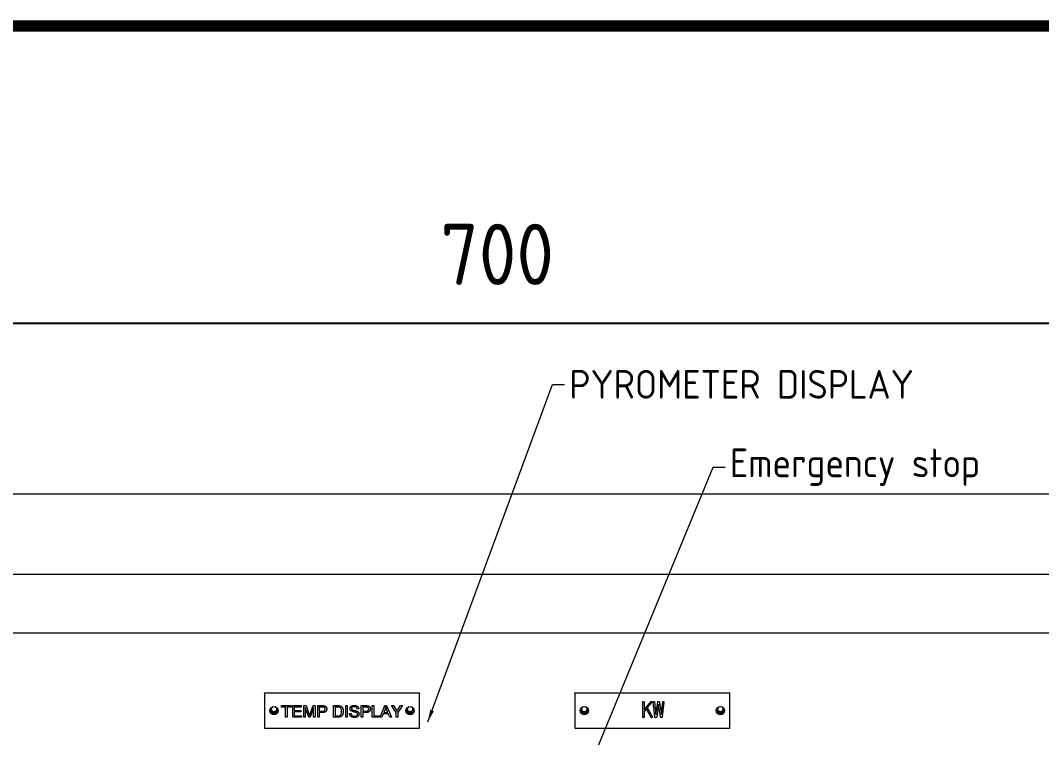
# Model space of a CAD drawing. Header units: millimetres. Extents: x 4969 to 37601, y -771 to 6478.
# Drawn here: x 28334.7 to 28762.6, y 1706.5 to 2006.9 of the extents above; entities that cross this region are included whole.
import ezdxf
from ezdxf.enums import TextEntityAlignment as Align

# ---------------------------------------------------------------- set-up
doc = ezdxf.new("R2010")
doc.units = ezdxf.units.MM
doc.header["$LTSCALE"] = 7
doc.header["$MEASUREMENT"] = 0
doc.layers.get('0').update_dxf_attribs({"linetype": 'CONTINUOUS'})
doc.layers.get('Defpoints').update_dxf_attribs({"linetype": 'CONTINUOUS'})
doc.layers.add('FORMAT-1', color=7, linetype='CONTINUOUS')
doc.layers.add('REMOTE BOX ASSY(OP)$0$가시적인 것(ISO)', color=3, linetype='CONTINUOUS', lineweight=5)
doc.layers.add('REMOTE_CONTROLBOX$0$기호(ISO)', color=5, linetype='CONTINUOUS', lineweight=5)
doc.styles.add('HAN', font='')
doc.styles.add('REMOTE_CONTROLBOX$0$치수 텍스트_PSTEK_POSCO', font='isocp.shx')
doc.styles.get("Standard").update_dxf_attribs({"font": 'ISOCP'})
doc.styles.get('HAN').set_extended_font_data('GulimChe')
doc.dimstyles.new('PS-8', dxfattribs={"dimscale": 8, "dimtxt": 3.2, "dimasz": 2.5, "dimexe": 2, "dimexo": 2.5, "dimgap": 2, "dimtad": 1, "dimtoh": 1, "dimrnd": 0.05, "dimzin": 12, "dimdsep": 46, "dimtxsty": 'Standard', "dimcen": 0, "dimclrt": 2, "dimazin": 3, "dimtfac": 1, "dimtofl": 0, "dimtmove": 0, "dimatfit": 3, "dimfxl": 0, "dimtolj": 1, "dimtzin": 0, "dimarcsym": 0})
doc.dimstyles.new('REMOTE_CONTROLBOX$0$치수_PSTEK_POSCO$7', dxfattribs={"dimscale": 2, "dimtxt": 6, "dimasz": 2.5, "dimexe": 2, "dimexo": 2.5, "dimgap": 1, "dimtad": 1, "dimrnd": 1e-08, "dimdsep": 46, "dimtxsty": 'REMOTE_CONTROLBOX$0$치수 텍스트_PSTEK_POSCO', "dimcen": 0.09, "dimdle": 10, "dimclrd": 7, "dimclre": 7, "dimclrt": 2, "dimadec": 1, "dimazin": 2, "dimtfac": 1, "dimtmove": 0, "dimatfit": 3, "dimfxl": 0, "dimtolj": 1, "dimlwd": -1, "dimlwe": -1, "dimarcsym": 0})

# ---------------------------------------------------------------- blocks, each defined once
blk = doc.blocks.new('format-2')
at = {"layer": 'FORMAT-1', "color": 7, "const_width": 0.7}
blk.add_lwpolyline([(18, 6), (18, 416), (603, 416), (603, 6)], close=True, dxfattribs=at)
at = {"style": 'HAN'}
for tag, height, p in [('MODEL-NAME', 3, (574.595, 32.525)), ('SCALE', 2.7, (509.308, 27.294)), ('PART-NAME', 3, (574.595, 27.294)), ('PART-NO', 3, (574.595, 22.014)), ('DRA-BY', 3, (449.22, 20.442)), ('CH-BY', 3, (465.709, 20.442)), ('APP-BY', 3, (482.197, 20.442)), ('관련업체명', 3, (524.095, 10.292)), ('DRA-DATE', 2.5, (449.22, 8.475)), ('CH-DATE', 2.5, (465.709, 8.475)), ('APP-DATE', 2.5, (482.197, 8.475))]:
    blk.add_attdef(tag, text='', height=height, dxfattribs=at).set_placement(p, align=Align.MIDDLE_CENTER)
blk = doc.blocks.new('*D197')
at = {"color": 0, "lineweight": -2}
for p, q in [((28184.49, 1809.03), (28184.49, 1896.1)), ((28884.49, 1809.03), (28884.49, 1896.1)), ((28204.49, 1880.1), (28864.49, 1880.1))]:
    blk.add_line(p, q, dxfattribs=at)
at = {"color": 0}
for points in [[(28204.49, 1883.43), (28204.49, 1876.76), (28184.49, 1880.1)], [(28864.49, 1883.43), (28864.49, 1876.76), (28884.49, 1880.1)]]:
    blk.add_solid(points, dxfattribs=at)
at = {"layer": 'Defpoints', "color": 0}
for p in [(28884.49, 1880.1), (28184.49, 1789.03), (28884.49, 1789.03)]:
    blk.add_point(p, dxfattribs=at)
at = {"color": 2, "insert": (28534.49, 1908.9), "char_height": 25.6, "attachment_point": 5}
blk.add_mtext('\\A1;700', dxfattribs=at)

msp = doc.modelspace()

# ---------------------------------------------------------------- linework, layer by layer
at = {"layer": 'REMOTE BOX ASSY(OP)$0$가시적인 것(ISO)'}
for p, q in [((28884.492, 1808.504, -0.01), (28184.492, 1808.504, -0.01)), ((28884.492, 1774.822, -0.01), (28184.492, 1774.822, -0.01)), ((28209.492, 1750.369, -0.01), (28859.492, 1750.369, -0.01)), ((28436.992, 1725.279, -0.01), (28501.992, 1725.279, -0.01)), ((28436.992, 1725.071, -0.01), (28436.992, 1725.279, -0.01)), ((28501.992, 1725.071, -0.01), (28436.992, 1725.071, -0.01)), ((28436.992, 1725.071, -0.01), (28436.992, 1710.399, -0.01)), ((28501.992, 1725.071, -0.01), (28501.992, 1725.279, -0.01)), ((28501.992, 1710.399, -0.01), (28501.992, 1725.071, -0.01)), ((28566.992, 1725.279, -0.01), (28631.992, 1725.279, -0.01)), ((28566.992, 1725.071, -0.01), (28566.992, 1725.279, -0.01)), ((28631.992, 1725.071, -0.01), (28566.992, 1725.071, -0.01)), ((28566.992, 1725.071, -0.01), (28566.992, 1710.399, -0.01)), ((28631.992, 1725.071, -0.01), (28631.992, 1725.279, -0.01)), ((28631.992, 1710.399, -0.01), (28631.992, 1725.071, -0.01)), ((28444.156, 1719.853, -0.01), (28448.119, 1719.853, -0.01)), ((28444.156, 1719.276, -0.01), (28444.156, 1719.853, -0.01)), ((28448.119, 1719.853, -0.01), (28448.119, 1719.276, -0.01)), ((28448.813, 1719.853, -0.01), (28452.433, 1719.853, -0.01)), ((28448.813, 1714.963, -0.01), (28448.813, 1719.853, -0.01)), ((28452.433, 1719.853, -0.01), (28452.433, 1719.276, -0.01)), ((28453.439, 1719.853, -0.01), (28454.434, 1719.853, -0.01)), ((28453.439, 1714.963, -0.01), (28453.439, 1719.853, -0.01)), ((28454.434, 1719.853, -0.01), (28455.619, 1716.39, -0.01)), ((28456.126, 1716.45, -0.01), (28457.326, 1719.853, -0.01)), ((28457.326, 1719.853, -0.01), (28458.214, 1719.853, -0.01)), ((28458.214, 1719.853, -0.01), (28458.214, 1714.963, -0.01)), ((28459.278, 1719.853, -0.01), (28461.164, 1719.853, -0.01)), ((28459.278, 1714.963, -0.01), (28459.278, 1719.853, -0.01)), ((28465.878, 1719.853, -0.01), (28467.601, 1719.853, -0.01)), ((28465.878, 1714.963, -0.01), (28465.878, 1719.853, -0.01)), ((28471.038, 1719.853, -0.01), (28471.701, 1719.853, -0.01)), ((28471.038, 1714.963, -0.01), (28471.038, 1719.853, -0.01)), ((28471.701, 1719.853, -0.01), (28471.701, 1714.963, -0.01)), ((28477.525, 1719.853, -0.01), (28479.411, 1719.853, -0.01)), ((28477.525, 1714.963, -0.01), (28477.525, 1719.853, -0.01)), ((28482.159, 1719.853, -0.01), (28482.822, 1719.853, -0.01)), ((28482.159, 1714.963, -0.01), (28482.159, 1719.853, -0.01)), ((28482.822, 1719.853, -0.01), (28482.822, 1715.54, -0.01)), ((28485.524, 1714.963, -0.01), (28487.444, 1719.853, -0.01)), ((28487.444, 1719.853, -0.01), (28488.161, 1719.853, -0.01)), ((28488.161, 1719.853, -0.01), (28490.204, 1714.963, -0.01)), ((28490.211, 1719.853, -0.01), (28491.015, 1719.853, -0.01)), ((28492.14, 1717.035, -0.01), (28490.211, 1719.853, -0.01)), ((28492.14, 1717.037, -0.01), (28490.213, 1719.853, -0.01)), ((28491.015, 1719.853, -0.01), (28492.002, 1718.377, -0.01)), ((28494.8, 1719.853, -0.01), (28492.803, 1717.035, -0.01)), ((28494.798, 1719.853, -0.01), (28492.803, 1717.037, -0.01)), ((28493.058, 1718.415, -0.01), (28494.03, 1719.853, -0.01)), ((28494.03, 1719.853, -0.01), (28494.8, 1719.853, -0.01)), ((28595.459, 1715.131, -0.01), (28595.459, 1721.375, -0.01)), ((28596.021, 1718.129, -0.01), (28598.805, 1721.508, -0.01)), ((28596.021, 1721.375, -0.01), (28596.021, 1718.129, -0.01)), ((28599.186, 1721.226, -0.01), (28597.372, 1719, -0.01)), ((28599.186, 1721.224, -0.01), (28597.372, 1718.998, -0.01)), ((28599.186, 1721.224, -0.01), (28599.186, 1721.226, -0.01)), ((28599.857, 1721.286, -0.01), (28599.857, 1721.289, -0.01)), ((28600.573, 1715.107, -0.01), (28599.857, 1721.289, -0.01)), ((28600.573, 1715.105, -0.01), (28599.857, 1721.286, -0.01)), ((28600.392, 1721.393, -0.01), (28600.954, 1716.125, -0.01)), ((28600.954, 1716.125, -0.01), (28601.752, 1721.34, -0.01)), ((28602.115, 1720.499, -0.01), (28601.298, 1715.107, -0.01)), ((28602.115, 1720.497, -0.01), (28601.298, 1715.105, -0.01)), ((28602.115, 1720.497, -0.01), (28602.115, 1720.499, -0.01)), ((28602.922, 1715.124, -0.01), (28602.115, 1720.499, -0.01)), ((28602.922, 1715.122, -0.01), (28602.115, 1720.497, -0.01)), ((28602.477, 1721.34, -0.01), (28603.266, 1716.125, -0.01)), ((28603.266, 1716.125, -0.01), (28603.819, 1721.357, -0.01)), ((28604.363, 1721.324, -0.01), (28603.647, 1715.124, -0.01)), ((28604.363, 1721.322, -0.01), (28603.647, 1715.122, -0.01)), ((28604.363, 1721.322, -0.01), (28604.363, 1721.324, -0.01)), ((28445.802, 1719.278, -0.01), (28444.156, 1719.278, -0.01)), ((28445.802, 1719.276, -0.01), (28444.156, 1719.276, -0.01)), ((28445.802, 1719.276, -0.01), (28445.802, 1719.278, -0.01)), ((28445.802, 1714.963, -0.01), (28445.802, 1719.276, -0.01)), ((28446.465, 1719.276, -0.01), (28446.465, 1719.278, -0.01)), ((28448.119, 1719.278, -0.01), (28446.465, 1719.278, -0.01)), ((28446.465, 1719.276, -0.01), (28446.465, 1714.963, -0.01)), ((28448.119, 1719.276, -0.01), (28446.465, 1719.276, -0.01)), ((28449.476, 1719.276, -0.01), (28449.476, 1719.278, -0.01)), ((28452.433, 1719.278, -0.01), (28449.476, 1719.278, -0.01)), ((28449.476, 1719.276, -0.01), (28449.476, 1717.781, -0.01)), ((28452.433, 1719.276, -0.01), (28449.476, 1719.276, -0.01)), ((28449.476, 1717.781, -0.01), (28452.246, 1717.781, -0.01)), ((28449.476, 1717.203, -0.01), (28449.476, 1717.205, -0.01)), ((28452.246, 1717.205, -0.01), (28449.476, 1717.205, -0.01)), ((28449.476, 1717.203, -0.01), (28449.476, 1715.54, -0.01)), ((28452.246, 1717.203, -0.01), (28449.476, 1717.203, -0.01)), ((28449.476, 1715.54, -0.01), (28452.547, 1715.54, -0.01)), ((28452.246, 1717.781, -0.01), (28452.246, 1717.203, -0.01)), ((28452.547, 1715.54, -0.01), (28452.547, 1714.963, -0.01)), ((28454.076, 1719.127, -0.01), (28454.076, 1719.129, -0.01)), ((28455.524, 1714.965, -0.01), (28454.076, 1719.129, -0.01)), ((28454.076, 1719.127, -0.01), (28454.076, 1714.963, -0.01)), ((28455.524, 1714.963, -0.01), (28454.076, 1719.127, -0.01)), ((28457.578, 1719.058, -0.01), (28456.118, 1714.965, -0.01)), ((28457.578, 1719.056, -0.01), (28456.118, 1714.963, -0.01)), ((28457.578, 1719.056, -0.01), (28457.578, 1719.058, -0.01)), ((28457.578, 1714.963, -0.01), (28457.578, 1719.056, -0.01)), ((28461.221, 1719.278, -0.01), (28459.941, 1719.278, -0.01)), ((28459.941, 1719.276, -0.01), (28459.941, 1719.278, -0.01)), ((28461.221, 1719.276, -0.01), (28459.941, 1719.276, -0.01)), ((28459.941, 1719.276, -0.01), (28459.941, 1717.527, -0.01)), ((28459.941, 1717.527, -0.01), (28461.233, 1717.527, -0.01)), ((28459.941, 1716.95, -0.01), (28459.941, 1716.952, -0.01)), ((28461.225, 1716.952, -0.01), (28459.941, 1716.952, -0.01)), ((28459.941, 1716.95, -0.01), (28459.941, 1714.963, -0.01)), ((28461.225, 1716.95, -0.01), (28459.941, 1716.95, -0.01)), ((28462.414, 1718.418, -0.01), (28462.414, 1718.42, -0.01)), ((28467.593, 1719.278, -0.01), (28466.541, 1719.278, -0.01)), ((28466.541, 1719.276, -0.01), (28466.541, 1719.278, -0.01)), ((28467.593, 1719.276, -0.01), (28466.541, 1719.276, -0.01)), ((28466.541, 1719.276, -0.01), (28466.541, 1715.54, -0.01)), ((28466.541, 1715.54, -0.01), (28467.608, 1715.54, -0.01)), ((28469.331, 1717.445, -0.01), (28469.331, 1717.447, -0.01)), ((28472.639, 1716.536, -0.01), (28473.264, 1716.588, -0.01)), ((28473.462, 1718.634, -0.01), (28473.462, 1718.637, -0.01)), ((28475.398, 1716.979, -0.01), (28475.398, 1716.981, -0.01)), ((28476.473, 1718.48, -0.01), (28475.84, 1718.432, -0.01)), ((28476.473, 1718.478, -0.01), (28475.84, 1718.429, -0.01)), ((28475.84, 1718.429, -0.01), (28475.84, 1718.432, -0.01)), ((28475.985, 1716.29, -0.01), (28475.985, 1716.292, -0.01)), ((28479.468, 1719.278, -0.01), (28478.188, 1719.278, -0.01)), ((28478.188, 1719.276, -0.01), (28478.188, 1719.278, -0.01)), ((28479.468, 1719.276, -0.01), (28478.188, 1719.276, -0.01)), ((28478.188, 1719.276, -0.01), (28478.188, 1717.527, -0.01)), ((28478.188, 1717.527, -0.01), (28479.48, 1717.527, -0.01)), ((28478.188, 1716.95, -0.01), (28478.188, 1716.952, -0.01)), ((28479.472, 1716.952, -0.01), (28478.188, 1716.952, -0.01)), ((28478.188, 1716.95, -0.01), (28478.188, 1714.963, -0.01)), ((28479.472, 1716.95, -0.01), (28478.188, 1716.95, -0.01)), ((28480.661, 1718.418, -0.01), (28480.661, 1718.42, -0.01)), ((28482.822, 1715.54, -0.01), (28485.284, 1715.54, -0.01)), ((28485.284, 1715.54, -0.01), (28485.284, 1714.963, -0.01)), ((28486.774, 1716.445, -0.01), (28486.225, 1714.965, -0.01)), ((28486.774, 1716.443, -0.01), (28486.225, 1714.963, -0.01)), ((28486.774, 1716.443, -0.01), (28486.774, 1716.445, -0.01)), ((28488.87, 1716.445, -0.01), (28486.774, 1716.445, -0.01)), ((28488.87, 1716.443, -0.01), (28486.774, 1716.443, -0.01)), ((28487.517, 1718.405, -0.01), (28486.964, 1716.97, -0.01)), ((28487.517, 1718.403, -0.01), (28486.964, 1716.968, -0.01)), ((28486.964, 1716.968, -0.01), (28486.964, 1716.97, -0.01)), ((28486.964, 1716.968, -0.01), (28488.664, 1716.968, -0.01)), ((28487.787, 1719.339, -0.01), (28487.787, 1719.341, -0.01)), ((28488.664, 1716.97, -0.01), (28488.138, 1718.327, -0.01)), ((28488.664, 1716.968, -0.01), (28488.138, 1718.325, -0.01)), ((28488.664, 1716.968, -0.01), (28488.664, 1716.97, -0.01)), ((28488.87, 1716.443, -0.01), (28488.87, 1716.445, -0.01)), ((28489.449, 1714.965, -0.01), (28488.87, 1716.445, -0.01)), ((28489.449, 1714.963, -0.01), (28488.87, 1716.443, -0.01)), ((28492.14, 1717.035, -0.01), (28492.14, 1717.037, -0.01)), ((28492.14, 1714.963, -0.01), (28492.14, 1717.035, -0.01)), ((28492.803, 1717.035, -0.01), (28492.803, 1717.037, -0.01)), ((28492.803, 1717.035, -0.01), (28492.803, 1714.963, -0.01)), ((28596.991, 1718.539, -0.01), (28596.021, 1717.359, -0.01)), ((28596.991, 1718.537, -0.01), (28596.021, 1717.357, -0.01)), ((28596.021, 1717.357, -0.01), (28596.021, 1717.359, -0.01)), ((28596.021, 1717.357, -0.01), (28596.021, 1715.149, -0.01)), ((28596.991, 1718.537, -0.01), (28596.991, 1718.539, -0.01)), ((28598.986, 1714.938, -0.01), (28596.991, 1718.539, -0.01)), ((28598.986, 1714.936, -0.01), (28596.991, 1718.537, -0.01)), ((28597.372, 1718.998, -0.01), (28597.372, 1719, -0.01)), ((28597.372, 1718.998, -0.01), (28599.458, 1715.229, -0.01)), ((28446.465, 1714.965, -0.01), (28445.802, 1714.965, -0.01)), ((28446.465, 1714.963, -0.01), (28445.802, 1714.963, -0.01)), ((28452.547, 1714.965, -0.01), (28448.813, 1714.965, -0.01)), ((28452.547, 1714.963, -0.01), (28448.813, 1714.963, -0.01)), ((28454.076, 1714.965, -0.01), (28453.439, 1714.965, -0.01)), ((28454.076, 1714.963, -0.01), (28453.439, 1714.963, -0.01)), ((28455.524, 1714.963, -0.01), (28455.524, 1714.965, -0.01)), ((28456.118, 1714.965, -0.01), (28455.524, 1714.965, -0.01)), ((28456.118, 1714.963, -0.01), (28455.524, 1714.963, -0.01)), ((28456.118, 1714.963, -0.01), (28456.118, 1714.965, -0.01)), ((28458.214, 1714.965, -0.01), (28457.578, 1714.965, -0.01)), ((28458.214, 1714.963, -0.01), (28457.578, 1714.963, -0.01)), ((28459.941, 1714.965, -0.01), (28459.278, 1714.965, -0.01)), ((28459.941, 1714.963, -0.01), (28459.278, 1714.963, -0.01)), ((28467.685, 1714.965, -0.01), (28465.878, 1714.965, -0.01)), ((28467.685, 1714.963, -0.01), (28465.878, 1714.963, -0.01)), ((28471.701, 1714.965, -0.01), (28471.038, 1714.965, -0.01)), ((28471.701, 1714.963, -0.01), (28471.038, 1714.963, -0.01)), ((28478.188, 1714.965, -0.01), (28477.525, 1714.965, -0.01)), ((28478.188, 1714.963, -0.01), (28477.525, 1714.963, -0.01)), ((28485.284, 1714.965, -0.01), (28482.159, 1714.965, -0.01)), ((28485.284, 1714.963, -0.01), (28482.159, 1714.963, -0.01)), ((28486.225, 1714.963, -0.01), (28485.524, 1714.963, -0.01)), ((28486.225, 1714.965, -0.01), (28485.525, 1714.965, -0.01)), ((28486.225, 1714.963, -0.01), (28486.225, 1714.965, -0.01)), ((28489.449, 1714.963, -0.01), (28489.449, 1714.965, -0.01)), ((28490.203, 1714.965, -0.01), (28489.449, 1714.965, -0.01)), ((28490.204, 1714.963, -0.01), (28489.449, 1714.963, -0.01)), ((28492.803, 1714.965, -0.01), (28492.14, 1714.965, -0.01)), ((28492.803, 1714.963, -0.01), (28492.14, 1714.963, -0.01)), ((28595.541, 1714.883, -0.01), (28595.541, 1714.885, -0.01)), ((28598.986, 1714.936, -0.01), (28598.986, 1714.938, -0.01)), ((28599.15, 1714.812, -0.01), (28599.15, 1714.814, -0.01)), ((28599.349, 1714.847, -0.01), (28599.349, 1714.849, -0.01)), ((28599.485, 1714.998, -0.01), (28599.485, 1715, -0.01)), ((28600.573, 1715.105, -0.01), (28600.573, 1715.107, -0.01)), ((28600.691, 1714.874, -0.01), (28600.691, 1714.876, -0.01)), ((28601.162, 1714.874, -0.01), (28601.162, 1714.876, -0.01)), ((28601.298, 1715.105, -0.01), (28601.298, 1715.107, -0.01)), ((28602.922, 1715.122, -0.01), (28602.922, 1715.124, -0.01)), ((28436.992, 1710.399, -0.01), (28501.992, 1710.399, -0.01)), ((28566.992, 1710.399, -0.01), (28631.992, 1710.399, -0.01))]:
    msp.add_line(p, q, dxfattribs=at)
for centre in [(28440.992, 1717.735, -0.01), (28497.992, 1717.735, -0.01), (28570.992, 1717.735, -0.01), (28627.992, 1717.735, -0.01)]:
    msp.add_ellipse(centre, major_axis=(-1.75, 0), ratio=0.9781476, dxfattribs=at)
for centre, major_axis, start_param, end_param in [((28440.992, 1717.943, -0.01), (1.75, 0), 3.2023605, 6.2224175), ((28440.992, 1717.943, -0.01), (-1.75, 0), 0.0607678, 3.0808248), ((28440.992, 1718.276, -0.01), (-1.75, 0), 0.1585628, 2.9830299), ((28440.992, 1718.276, -0.01), (1.229, 0), 1.9824891, 7.4422889), ((28440.992, 1718.588, -0.01), (-1.229, 0), 0.1300264, 3.0115662), ((28497.992, 1717.943, -0.01), (1.75, 0), 3.2023605, 6.2224175), ((28497.992, 1717.943, -0.01), (-1.75, 0), 0.0607678, 3.0808248), ((28497.992, 1718.276, -0.01), (-1.75, 0), 0.1585628, 2.9830299), ((28497.992, 1718.276, -0.01), (1.229, 0), 1.9824891, 7.4422889), ((28497.992, 1718.588, -0.01), (-1.229, 0), 0.1300264, 3.0115662), ((28570.992, 1717.943, -0.01), (1.75, 0), 3.2023605, 6.2224175), ((28570.992, 1717.943, -0.01), (-1.75, 0), 0.0607678, 3.0808248), ((28570.992, 1718.276, -0.01), (-1.75, 0), 0.1585628, 2.9830299), ((28570.992, 1718.276, -0.01), (1.23, 0), 1.9824891, 7.4422889), ((28570.992, 1718.588, -0.01), (-1.229, 0), 0.1300264, 3.0115662), ((28627.992, 1717.943, -0.01), (1.75, 0), 3.2023605, 6.2224175), ((28627.992, 1717.943, -0.01), (-1.75, 0), 0.0607678, 3.0808248), ((28627.992, 1718.276, -0.01), (-1.75, 0), 0.1585628, 2.9830299), ((28627.992, 1718.276, -0.01), (1.229, 0), 1.9824891, 7.4422889), ((28627.992, 1718.588, -0.01), (-1.229, 0), 0.1300264, 3.0115662)]:
    msp.add_ellipse(centre, major_axis=major_axis, ratio=0.9781476, start_param=start_param, end_param=end_param, dxfattribs=at)
for points in [[(28461.164, 1719.853, -0.01), (28461.663, 1719.853, -0.01), (28461.926, 1719.805, -0.01)], [(28461.926, 1719.805, -0.01), (28462.296, 1719.745, -0.01), (28462.791, 1719.41, -0.01), (28463.096, 1718.802, -0.01), (28463.096, 1718.437, -0.01)], [(28467.601, 1719.853, -0.01), (28468.184, 1719.853, -0.01), (28468.492, 1719.783, -0.01)], [(28468.492, 1719.783, -0.01), (28468.923, 1719.686, -0.01), (28469.224, 1719.432, -0.01)], [(28472.826, 1718.59, -0.01), (28472.826, 1718.962, -0.01), (28473.256, 1719.604, -0.01), (28474.083, 1719.939, -0.01), (28474.59, 1719.939, -0.01)], [(28474.59, 1719.939, -0.01), (28475.146, 1719.939, -0.01), (28475.996, 1719.589, -0.01), (28476.457, 1718.907, -0.01), (28476.473, 1718.478, -0.01)], [(28479.411, 1719.853, -0.01), (28479.91, 1719.853, -0.01), (28480.173, 1719.805, -0.01)], [(28480.173, 1719.805, -0.01), (28480.543, 1719.745, -0.01), (28481.038, 1719.41, -0.01), (28481.343, 1718.802, -0.01), (28481.343, 1718.437, -0.01)], [(28595.459, 1721.375, -0.01), (28595.459, 1721.508, -0.01), (28595.541, 1721.579, -0.01)], [(28595.541, 1721.579, -0.01), (28595.622, 1721.641, -0.01), (28595.74, 1721.632, -0.01)], [(28595.74, 1721.632, -0.01), (28595.849, 1721.632, -0.01), (28595.931, 1721.57, -0.01)], [(28595.931, 1721.57, -0.01), (28596.021, 1721.499, -0.01), (28596.021, 1721.375, -0.01)], [(28598.805, 1721.508, -0.01), (28598.877, 1721.615, -0.01), (28598.995, 1721.632, -0.01)], [(28598.995, 1721.632, -0.01), (28599.095, 1721.65, -0.01), (28599.177, 1721.588, -0.01)], [(28599.177, 1721.588, -0.01), (28599.258, 1721.535, -0.01), (28599.267, 1721.437, -0.01)], [(28599.267, 1721.437, -0.01), (28599.276, 1721.331, -0.01), (28599.186, 1721.224, -0.01)], [(28599.268, 1721.419, -0.01), (28599.268, 1721.323, -0.01), (28599.186, 1721.226, -0.01)], [(28599.857, 1721.286, -0.01), (28599.83, 1721.437, -0.01), (28599.902, 1721.526, -0.01)], [(28599.857, 1721.289, -0.01), (28599.849, 1721.329, -0.01), (28599.849, 1721.365, -0.01)], [(28599.902, 1721.526, -0.01), (28599.975, 1721.615, -0.01), (28600.083, 1721.623, -0.01)], [(28600.083, 1721.623, -0.01), (28600.192, 1721.632, -0.01), (28600.274, 1721.579, -0.01)], [(28600.274, 1721.579, -0.01), (28600.374, 1721.517, -0.01), (28600.392, 1721.393, -0.01)], [(28601.752, 1721.34, -0.01), (28601.833, 1721.632, -0.01), (28602.115, 1721.632, -0.01)], [(28602.115, 1721.632, -0.01), (28602.396, 1721.632, -0.01), (28602.477, 1721.34, -0.01)], [(28603.819, 1721.357, -0.01), (28603.837, 1721.499, -0.01), (28603.937, 1721.579, -0.01)], [(28603.937, 1721.579, -0.01), (28604.019, 1721.641, -0.01), (28604.137, 1721.632, -0.01)], [(28604.137, 1721.632, -0.01), (28604.245, 1721.623, -0.01), (28604.309, 1721.544, -0.01)], [(28604.309, 1721.544, -0.01), (28604.381, 1721.455, -0.01), (28604.363, 1721.322, -0.01)], [(28604.367, 1721.374, -0.01), (28604.367, 1721.35, -0.01), (28604.363, 1721.324, -0.01)], [(28455.619, 1716.39, -0.01), (28455.783, 1715.906, -0.01), (28455.859, 1715.667, -0.01)], [(28455.859, 1715.667, -0.01), (28455.943, 1715.932, -0.01), (28456.126, 1716.45, -0.01)], [(28461.839, 1719.233, -0.01), (28461.671, 1719.278, -0.01), (28461.221, 1719.278, -0.01)], [(28461.839, 1719.231, -0.01), (28461.671, 1719.276, -0.01), (28461.221, 1719.276, -0.01)], [(28463.096, 1718.437, -0.01), (28463.096, 1717.814, -0.01), (28462.284, 1716.95, -0.01), (28461.225, 1716.95, -0.01)], [(28461.233, 1717.527, -0.01), (28461.877, 1717.527, -0.01), (28462.414, 1717.993, -0.01), (28462.414, 1718.418, -0.01)], [(28462.414, 1718.42, -0.01), (28462.414, 1718.726, -0.01), (28462.098, 1719.166, -0.01), (28461.839, 1719.233, -0.01)], [(28462.414, 1718.418, -0.01), (28462.414, 1718.724, -0.01), (28462.098, 1719.164, -0.01), (28461.839, 1719.231, -0.01)], [(28468.447, 1719.177, -0.01), (28468.18, 1719.278, -0.01), (28467.593, 1719.278, -0.01)], [(28468.447, 1719.175, -0.01), (28468.18, 1719.276, -0.01), (28467.593, 1719.276, -0.01)], [(28467.608, 1715.54, -0.01), (28468.104, 1715.54, -0.01), (28468.668, 1715.719, -0.01), (28468.832, 1715.883, -0.01)], [(28470.013, 1717.434, -0.01), (28470.013, 1716.879, -0.01), (28469.746, 1716.018, -0.01), (28469.331, 1715.455, -0.01), (28468.835, 1715.13, -0.01), (28468.138, 1714.963, -0.01), (28467.685, 1714.963, -0.01)], [(28469.331, 1717.447, -0.01), (28469.331, 1718.215, -0.01), (28468.816, 1719.039, -0.01), (28468.447, 1719.177, -0.01)], [(28469.331, 1717.445, -0.01), (28469.331, 1718.213, -0.01), (28468.816, 1719.037, -0.01), (28468.447, 1719.175, -0.01)], [(28468.832, 1715.883, -0.01), (28469.068, 1716.115, -0.01), (28469.331, 1716.89, -0.01), (28469.331, 1717.445, -0.01)], [(28469.224, 1719.432, -0.01), (28469.621, 1719.108, -0.01), (28470.013, 1718.09, -0.01), (28470.013, 1717.434, -0.01)], [(28474.773, 1714.881, -0.01), (28474.091, 1714.881, -0.01), (28473.176, 1715.268, -0.01), (28472.654, 1716.044, -0.01), (28472.639, 1716.536, -0.01)], [(28473.534, 1717.527, -0.01), (28473.176, 1717.71, -0.01), (28472.826, 1718.254, -0.01), (28472.826, 1718.59, -0.01)], [(28473.264, 1716.588, -0.01), (28473.31, 1716.219, -0.01), (28473.633, 1715.749, -0.01), (28474.316, 1715.458, -0.01), (28474.742, 1715.458, -0.01)], [(28474.617, 1719.371, -0.01), (28474.015, 1719.371, -0.01), (28473.462, 1718.938, -0.01), (28473.462, 1718.637, -0.01)], [(28474.617, 1719.369, -0.01), (28474.015, 1719.369, -0.01), (28473.462, 1718.936, -0.01), (28473.462, 1718.634, -0.01)], [(28473.462, 1718.634, -0.01), (28473.462, 1718.37, -0.01), (28473.656, 1718.198, -0.01)], [(28475.398, 1716.981, -0.01), (28475.196, 1717.06, -0.01), (28473.813, 1717.384, -0.01), (28473.534, 1717.529, -0.01)], [(28475.398, 1716.979, -0.01), (28475.196, 1717.058, -0.01), (28473.813, 1717.382, -0.01), (28473.534, 1717.527, -0.01)], [(28473.656, 1718.198, -0.01), (28473.851, 1718.031, -0.01), (28475.47, 1717.673, -0.01), (28475.771, 1717.539, -0.01)], [(28475.84, 1718.432, -0.01), (28475.791, 1718.897, -0.01), (28475.196, 1719.371, -0.01), (28474.617, 1719.371, -0.01)], [(28475.84, 1718.429, -0.01), (28475.791, 1718.895, -0.01), (28475.196, 1719.369, -0.01), (28474.617, 1719.369, -0.01)], [(28474.742, 1715.458, -0.01), (28475.12, 1715.458, -0.01), (28475.703, 1715.678, -0.01), (28475.985, 1716.062, -0.01), (28475.985, 1716.29, -0.01)], [(28476.621, 1716.346, -0.01), (28476.621, 1715.954, -0.01), (28476.164, 1715.265, -0.01), (28475.307, 1714.881, -0.01), (28474.773, 1714.881, -0.01)], [(28475.985, 1716.292, -0.01), (28475.985, 1716.523, -0.01), (28475.714, 1716.866, -0.01), (28475.398, 1716.981, -0.01)], [(28475.985, 1716.29, -0.01), (28475.985, 1716.521, -0.01), (28475.714, 1716.864, -0.01), (28475.398, 1716.979, -0.01)], [(28475.771, 1717.539, -0.01), (28476.206, 1717.341, -0.01), (28476.621, 1716.737, -0.01), (28476.621, 1716.346, -0.01)], [(28480.085, 1719.233, -0.01), (28479.918, 1719.278, -0.01), (28479.468, 1719.278, -0.01)], [(28480.085, 1719.231, -0.01), (28479.918, 1719.276, -0.01), (28479.468, 1719.276, -0.01)], [(28481.343, 1718.437, -0.01), (28481.343, 1717.814, -0.01), (28480.531, 1716.95, -0.01), (28479.472, 1716.95, -0.01)], [(28479.48, 1717.527, -0.01), (28480.124, 1717.527, -0.01), (28480.661, 1717.993, -0.01), (28480.661, 1718.418, -0.01)], [(28480.661, 1718.42, -0.01), (28480.661, 1718.726, -0.01), (28480.345, 1719.166, -0.01), (28480.085, 1719.233, -0.01)], [(28480.661, 1718.418, -0.01), (28480.661, 1718.724, -0.01), (28480.345, 1719.164, -0.01), (28480.085, 1719.231, -0.01)], [(28487.787, 1719.341, -0.01), (28487.688, 1718.871, -0.01), (28487.517, 1718.405, -0.01)], [(28487.787, 1719.339, -0.01), (28487.688, 1718.869, -0.01), (28487.517, 1718.403, -0.01)], [(28488.138, 1718.327, -0.01), (28487.902, 1718.946, -0.01), (28487.787, 1719.341, -0.01)], [(28488.138, 1718.325, -0.01), (28487.902, 1718.944, -0.01), (28487.787, 1719.339, -0.01)], [(28492.002, 1718.377, -0.01), (28492.281, 1717.967, -0.01), (28492.513, 1717.55, -0.01)], [(28492.513, 1717.55, -0.01), (28492.738, 1717.934, -0.01), (28493.058, 1718.415, -0.01)], [(28595.541, 1714.885, -0.01), (28595.459, 1714.982, -0.01), (28595.459, 1715.133, -0.01)], [(28595.541, 1714.883, -0.01), (28595.459, 1714.98, -0.01), (28595.459, 1715.131, -0.01)], [(28595.74, 1714.805, -0.01), (28595.622, 1714.805, -0.01), (28595.541, 1714.885, -0.01)], [(28595.74, 1714.803, -0.01), (28595.622, 1714.803, -0.01), (28595.541, 1714.883, -0.01)], [(28595.931, 1714.894, -0.01), (28595.849, 1714.805, -0.01), (28595.74, 1714.805, -0.01)], [(28595.931, 1714.892, -0.01), (28595.849, 1714.803, -0.01), (28595.74, 1714.803, -0.01)], [(28596.021, 1715.151, -0.01), (28596.021, 1714.991, -0.01), (28595.931, 1714.894, -0.01)], [(28596.021, 1715.149, -0.01), (28596.021, 1714.989, -0.01), (28595.931, 1714.892, -0.01)], [(28599.15, 1714.814, -0.01), (28599.041, 1714.832, -0.01), (28598.986, 1714.938, -0.01)], [(28599.15, 1714.812, -0.01), (28599.041, 1714.83, -0.01), (28598.986, 1714.936, -0.01)], [(28599.349, 1714.849, -0.01), (28599.249, 1714.787, -0.01), (28599.15, 1714.814, -0.01)], [(28599.349, 1714.847, -0.01), (28599.249, 1714.785, -0.01), (28599.15, 1714.812, -0.01)], [(28599.485, 1715, -0.01), (28599.449, 1714.903, -0.01), (28599.349, 1714.849, -0.01)], [(28599.485, 1714.998, -0.01), (28599.449, 1714.901, -0.01), (28599.349, 1714.847, -0.01)], [(28599.458, 1715.229, -0.01), (28599.521, 1715.113, -0.01), (28599.485, 1714.998, -0.01)], [(28599.498, 1715.083, -0.01), (28599.498, 1715.042, -0.01), (28599.485, 1715, -0.01)], [(28600.691, 1714.876, -0.01), (28600.582, 1714.965, -0.01), (28600.573, 1715.107, -0.01)], [(28600.691, 1714.874, -0.01), (28600.582, 1714.963, -0.01), (28600.573, 1715.105, -0.01)], [(28600.927, 1714.805, -0.01), (28600.791, 1714.805, -0.01), (28600.691, 1714.876, -0.01)], [(28600.927, 1714.803, -0.01), (28600.791, 1714.803, -0.01), (28600.691, 1714.874, -0.01)], [(28601.162, 1714.876, -0.01), (28601.063, 1714.805, -0.01), (28600.927, 1714.805, -0.01)], [(28601.162, 1714.874, -0.01), (28601.063, 1714.803, -0.01), (28600.927, 1714.803, -0.01)], [(28601.298, 1715.107, -0.01), (28601.271, 1714.965, -0.01), (28601.162, 1714.876, -0.01)], [(28601.298, 1715.105, -0.01), (28601.271, 1714.963, -0.01), (28601.162, 1714.874, -0.01)], [(28603.048, 1714.885, -0.01), (28602.94, 1714.974, -0.01), (28602.922, 1715.124, -0.01)], [(28603.048, 1714.883, -0.01), (28602.94, 1714.972, -0.01), (28602.922, 1715.122, -0.01)], [(28603.284, 1714.805, -0.01), (28603.148, 1714.805, -0.01), (28603.048, 1714.885, -0.01)], [(28603.284, 1714.803, -0.01), (28603.148, 1714.803, -0.01), (28603.048, 1714.883, -0.01)], [(28603.52, 1714.885, -0.01), (28603.42, 1714.805, -0.01), (28603.284, 1714.805, -0.01)], [(28603.52, 1714.883, -0.01), (28603.42, 1714.803, -0.01), (28603.284, 1714.803, -0.01)], [(28603.647, 1715.124, -0.01), (28603.629, 1714.974, -0.01), (28603.52, 1714.885, -0.01)], [(28603.647, 1715.122, -0.01), (28603.629, 1714.972, -0.01), (28603.52, 1714.883, -0.01)]]:
    msp.add_open_spline(points, degree=2, dxfattribs=at)
for points, knots in [([(28463.096, 1718.437, -0.01), (28463.095, 1717.816, -0.01), (28462.284, 1716.952, -0.01), (28461.225, 1716.952, -0.01)], [0.0016703, 0.0016703, 0.0016703, 1, 2, 2, 2]), ([(28470.013, 1717.434, -0.01), (28470.013, 1716.88, -0.01), (28469.746, 1716.02, -0.01), (28469.331, 1715.457, -0.01), (28468.835, 1715.133, -0.01), (28468.138, 1714.965, -0.01), (28467.685, 1714.965, -0.01)], [0.001872, 0.001872, 0.001872, 1, 2, 3, 4, 5, 5, 5]), ([(28474.773, 1714.883, -0.01), (28474.091, 1714.883, -0.01), (28473.176, 1715.27, -0.01), (28472.655, 1716.045, -0.01), (28472.639, 1716.536, -0.01)], [0, 0, 0, 1, 2, 2.9978924, 2.9978924, 2.9978924]), ([(28473.534, 1717.529, -0.01), (28473.176, 1717.712, -0.01), (28472.826, 1718.255, -0.01), (28472.826, 1718.59, -0.01)], [0, 0, 0, 1, 1.9969005, 1.9969005, 1.9969005]), ([(28476.621, 1716.346, -0.01), (28476.621, 1715.955, -0.01), (28476.164, 1715.267, -0.01), (28475.307, 1714.883, -0.01), (28474.773, 1714.883, -0.01)], [0.0026564, 0.0026564, 0.0026564, 1, 2, 3, 3, 3]), ([(28481.343, 1718.437, -0.01), (28481.342, 1717.816, -0.01), (28480.531, 1716.952, -0.01), (28479.472, 1716.952, -0.01)], [0.0016703, 0.0016703, 0.0016703, 1, 2, 2, 2])]:
    msp.add_open_spline(points, degree=2, knots=knots, dxfattribs=at)

# ---------------------------------------------------------------- block references
at = {"xscale": 6.666666666663634, "yscale": 6.666666666663634, "zscale": 6.666666666663634}
msp.add_blockref('format-2', (26813.433, -768.774), dxfattribs=at)

# ---------------------------------------------------------------- texts
at = {"layer": 'REMOTE_CONTROLBOX$0$기호(ISO)', "color": 2, "char_height": 18, "attachment_point": 4, "style": 'REMOTE_CONTROLBOX$0$치수 텍스트_PSTEK_POSCO'}
for s, insert, width in [('{\\fISOCP|b0|i0;\\H12.0000;PYROMETER DISPLAY}', (28564.714, 1854.437, -0.01), 171.36116), ('{\\fISOCP|b0|i0;\\H12.0000;Emergency stop}', (28631.929, 1819.722, -0.01), 125.42074)]:
    msp.add_mtext(s, dxfattribs=dict(at, insert=insert, width=width))

# ---------------------------------------------------------------- dimensions: what is measured, and where the dimension line sits
dim = msp.add_linear_dim(base=(28884.492, 1880.095, -0.01), p1=(28184.492, 1789.026, -0.01), p2=(28884.492, 1789.026, -0.01), dimstyle='PS-8')
dim.commit()
dim.dimension.update_dxf_attribs({"geometry": '*D197', "text_midpoint": (28534.492, 1908.895, -0.01)})

# ---------------------------------------------------------------- leaders
at = {"layer": 'REMOTE_CONTROLBOX$0$기호(ISO)', "color": 7, "annotation_type": 0, "has_hookline": 1, "hookline_direction": 0}
for points, text_width in [([(28505.441, 1713.126, -0.01), (28557.714, 1854.437, -0.01), (28562.714, 1854.437, -0.01)], 167.575), ([(28497.485, 1510.631, -0.01), (28624.929, 1819.722, -0.01), (28629.929, 1819.722, -0.01)], 121.61), ([(28729.458, 1620.526, -0.01), (28844.522, 1818.222, -0.01), (28849.522, 1818.222, -0.01)], 158.966)]:
    msp.add_leader(points, dimstyle='REMOTE_CONTROLBOX$0$치수_PSTEK_POSCO$7', override={"dimtad": 0}, dxfattribs=dict(at, text_width=text_width))

doc.saveas('drawing.dxf')
